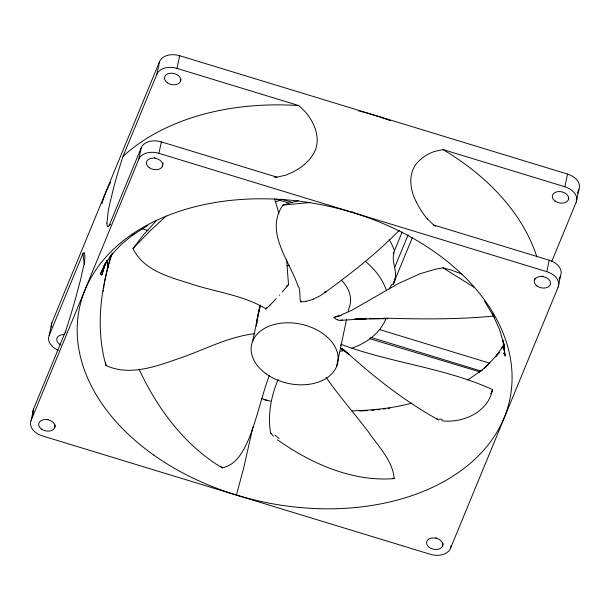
<?xml version="1.0" encoding="UTF-8"?>
<svg xmlns="http://www.w3.org/2000/svg" width="610" height="610" viewBox="0 0 610 610"><rect width="100%" height="100%" fill="white"/><g stroke="black" fill="none" stroke-linecap="round" stroke-linejoin="round"><path stroke-width="0.91" d="M504.134 350.247L504.142 344.81M256.962 323.62L257.115 321.783M257.237 320.471L257.443 318.641M103.258 291.283L103.403 290.162M257.572 317.596L257.839 315.767M103.7 287.935L104.028 285.709M503.845 349.019L504.142 347.151M104.203 284.596L104.562 282.377M257.961 314.989L258.381 312.656M104.752 281.271L107.482 268.095L111.058 255.155M258.48 312.137L259.479 307.791M427.435 218.937L433.573 224.945L549.236 260.241A16.508 11.361 12 0 1 560.59 275.636L558.158 287.081L450.416 548.489A16.508 11.361 12 0 1 430.325 554.292L42.448 435.929A16.508 11.361 12 0 1 31.095 420.534L33.527 409.089L65.659 331.138L68.564 322.072A88.053 8.006 -73 0 0 69.464 319.167A84.691 7.701 -73 0 0 76.319 295.644L80.528 279.761A59.429 5.406 -73 0 0 81.351 276.368C82.495 268.674 86.315 260.279 84.31 252.624A62.228 5.658 -73 0 0 84.195 252.578L82.998 253.463L49.143 335.607A16.508 11.361 12 0 0 58.209 350.171M49.143 335.607L51.842 322.919L159.584 61.511A16.508 11.361 12 0 1 179.675 55.708L567.552 174.071A16.508 11.361 12 0 1 578.905 189.466L576.206 202.154L551.714 261.576M54.679 427.732L55.243 425.086M31.095 420.534L138.836 159.118L141.268 147.681A16.508 11.361 12 0 1 161.36 141.878L277.024 177.174L285.228 175.283A88.053 63.371 22.4 0 0 287.623 174.407A84.691 60.947 22.4 0 0 304.428 164.38M106.902 223.085L108.473 209.398L113.742 187.308A59.528 5.414 -73 0 1 119.217 168.307A62.761 5.704 -73 0 1 120.01 165.737L123.037 156.335L156.892 74.199L159.584 61.511M138.836 159.118A16.508 11.361 12 0 1 158.928 153.323L161.36 141.878M156.892 74.199A16.508 11.361 12 0 1 176.984 68.396L179.675 55.708M162.42 166.316L163.175 162.801M180.476 81.397L180.857 79.582M252.692 341.013L260.325 305.32M252.959 427.008L243.55 468.533L236.421 495.015M336.56 366.602L346.632 319.19M348.219 311.756L349.004 308.035A44.027 30.302 12 0 0 341.6 280.356M442.555 546.087L443.112 543.449M450.416 548.489L450.973 545.851M534.573 279.883L534.947 278.122M558.158 287.081A16.508 11.361 12 0 0 546.804 271.686L549.236 260.241M576.206 202.154A16.508 11.361 12 0 0 564.852 186.759L567.552 174.071M568.345 199.752L568.733 197.945M341.295 343.537L341.371 344.437C390.629 363.011 444.4 367.594 492.445 389.569C488.358 412.223 462.891 423.34 441.785 420.801M394.098 252.845C390.575 261.736 399.695 274.744 393.145 284.26L393.595 282.979M395.082 277.977L394.388 280.493M259.547 307.531L260.188 305.259M492.445 389.569L491.95 391.094M260.218 305.702L257.016 319.396A28.167 12.772 -80.7 0 0 256.2 326.075M105.423 262.979L101.763 275.186L105.644 263.215M394.197 281.118L393.801 282.361M504.081 345.039L503.204 347.761L504.279 345.229M112.194 253.432C100.299 289.186 95.556 328.813 105.972 365.489C130.387 376.751 157.555 365.779 181.208 357.712C205.524 349.225 228.948 336.537 254.85 333.708M269.323 375.493C261.85 395.554 257.512 416.638 249.734 436.592C244.419 449.387 237.221 464.812 222.223 467.878C184.655 445.46 157.205 408.448 139.065 369.157M278.076 379.656C271.031 396.363 267.538 414.945 270.611 432.978L273.41 436.203M491.835 391.368L491.332 392.543M108.031 226.44L109.144 225.631L141.268 147.681M394.762 267.249L408.12 234.835M393.145 284.26L412.505 237.282M577.457 192.989L578.905 189.466M559.149 279.144L560.59 275.636M393.259 253.615L402.226 231.899M103.761 266.623L100.284 274.294L107.375 260.241L103.929 265.716L112.827 253.119M503.563 344.978L501.9 348.264L503.837 345.252M491.042 393.153L490.722 393.763M266.478 307.798L265.937 308.797C244.015 295.614 217.961 292.365 193.866 284.817C171.806 277.504 143.884 271.58 133.01 248.529L143.38 234.934L156.023 220.995M298.229 200.614L282.979 205.074C264.252 231.648 289.643 260.836 298.061 286.235C300.76 286.677 299.35 304.436 301.134 301.035M503.723 345.207L495.907 356.255L499.498 352.336L484.393 368.493M286.601 259.288L288.507 284.687L282.178 292.015M279.616 294.904L279.266 295.293M109.823 256.619L121.543 244.16L134.574 233.485M479.597 371.803L369.79 338.71M399.329 230.191C377.11 253.196 351.711 272.845 326.03 291.801L319.777 295.98L313.639 299.014M270.146 304.893L270.337 304.703A28.167 4.201 -45.6 0 0 276.261 298.603M133.01 248.529L150.7 230.26L166.202 216.085M483.181 368.92L487.642 365.146M482.807 369.256L480.413 371.223M304.481 164.418L309.583 159.378L313.098 154.543A59.429 42.769 22.4 0 0 314.501 151.928C320.906 138.828 314.89 123.502 306.25 112.987A62.228 44.782 22.4 0 0 305.442 112.004L298.862 105.591L176.984 68.396M370.567 337.292L480.825 370.979L482.609 369.904M480.825 370.979L479.33 372.1M479.864 371.604L467.908 379.916M286.372 286.166L288.507 284.687M487.771 365.054L488.274 364.711M132.019 235.506L147.879 225.418M342.37 319.945L341.051 320.311M411.971 403.058C392.451 408.364 372.169 410.316 352.008 410.873M326.091 377.361C339.145 396.065 354.135 413.305 368.036 431.369C377.994 446.04 392.543 460.123 394.22 478.591C352.435 481.976 311.115 463.638 277.603 439.825M462.54 274.393L451.758 270.177L442.944 267.843L434.961 269.3L419.588 273.898L397.888 283.825L352.138 310.094L339.953 315.545L333.967 317.543L336.857 316.201L341.264 315.637M324.253 292.045L326.03 291.801M343.895 349.812C372.512 375.79 402.981 400.091 436.813 418.963L437.576 418.872M310.048 202.55L282.979 205.074M493.391 316.094C457.027 319.632 420.412 319.16 383.934 318.13M564.852 186.759L442.974 149.564L434.442 151.493A62.761 45.163 22.4 0 0 432.337 152.286A59.528 42.845 22.4 0 0 419.131 160.811C407.427 171.471 409.562 189.481 416.424 202.185M340.365 320.372L364.833 318.809L354.12 319.312L380.312 318.626L369.119 318.58L387.411 318.672M355.081 319.114L366.778 318.809M381.677 318.618L387.769 318.679M392.642 478.194L394.22 478.591M158.928 153.323L546.804 271.686M281.271 199.119L292.213 202.459M489.868 363.232L379.473 329.537M264.252 399.672L266.989 400.503M142.199 228.704L148.108 230.656M276.116 199.119L288.721 203.023M438.819 420.115L436.813 418.963M270.611 432.978L271.625 433.565M474.26 287.363L442.944 267.843M341.043 348.569L344.383 350.841L340.532 348.203L343.834 350.491M349.095 354.654L341.836 348.638L348.714 354.379M220.53 466.223L222.223 467.878M484.553 301.271L494.199 317.108M492.224 313.311L499.453 329.301L504.302 345.496L502.792 340.121L505.187 356.118L504.257 349.66M352.527 211.861L352.832 212.593M274.698 198.814L278.93 213.492M105.972 365.489L105.499 362.561M107.154 260.226L108.26 267.63M107.185 260.539L107.886 265.22M306.38 301.264A16.188 7.854 1.7 0 1 300.402 301.813M313.616 298.999A28.167 13.893 2 0 1 306.601 301.18M337.429 319.831A16.188 5.116 54.5 0 1 334.028 317.757M341.02 320.265A28.167 9.013 55.1 0 1 337.543 319.853M341.348 344.238A16.188 3.912 -88.1 0 1 340.677 345.55M442.425 419.192A68.694 33.321 -59.4 0 1 439.261 419.123M279.106 438.498A68.694 55.419 3 0 1 274.904 435.098M270.146 305.069A16.188 2.249 -45.5 0 1 265.716 309.163M392.154 284.069A82.541 56.821 12 0 1 389.073 288.934M275.034 201.811A82.541 56.821 12 0 1 280.844 200.339M389.081 239.608A82.541 56.821 12 0 1 394.601 251.106M385.695 319.228A82.541 56.821 12 0 1 351.894 348.18M344.162 350.498A82.541 56.821 12 0 1 340.578 351.314M365.298 261.347A82.541 56.821 12 0 1 386.328 290.23M504.676 352.222A219.913 151.379 12 0 1 503.418 353.625M389.935 408.204A219.913 151.379 12 0 1 388.051 408.471M385.322 408.845A219.913 151.379 12 0 1 383.53 409.066M379.923 409.485A219.913 151.379 12 0 1 377.209 409.767M374.487 410.027A219.913 151.379 12 0 1 371.749 410.263M367.189 410.583A219.913 151.379 12 0 1 359.831 410.957M270.627 401.144A219.913 151.379 12 0 1 261.644 398.688M101.954 203.671A219.913 151.379 12 0 1 110.547 182.443M358.322 110.784A219.913 151.379 12 0 1 390.415 120.688M51.331 327.12A16.508 11.361 12 0 1 51.842 322.919M33.192 414.159A16.508 11.361 12 0 1 33.527 409.089M65.88 332.862A234.957 161.734 12 0 1 65.659 331.138M109.144 225.631A234.957 161.734 12 0 1 110.578 224.411M274.241 177.052A234.957 161.734 12 0 1 277.024 177.174M433.573 224.945A234.957 161.734 12 0 1 435.822 226.356M84.424 264.328A232.753 160.216 12 0 1 82.998 253.463M123.037 156.335A232.753 160.216 12 0 1 298.862 105.591M442.974 149.564A232.753 160.216 12 0 1 536.838 256.879M108.008 226.531A82.548 7.503 -73 0 1 106.933 222.993M427.366 218.967A82.548 59.406 22.4 0 1 416.508 202.177M287.058 265.83A44.027 30.302 12 0 1 289.209 265.335M436.402 537.898A8.258 5.681 12 0 1 435.814 537.776M60.771 344.924A8.258 5.681 12 0 1 56.936 338.199A8.258 5.681 12 0 1 64.401 334.615M48.533 419.535A8.258 5.681 12 0 1 47.938 419.413M542.969 276.223A8.258 5.681 12 0 1 542.397 276.048M155.1 157.86A8.258 5.681 12 0 1 154.521 157.685M153.773 455.083A219.974 151.425 12 0 0 508.534 404.796A219.974 151.425 12 0 0 221.567 201.536A219.974 151.425 12 0 0 153.773 455.083M41.427 429.059A8.258 5.681 12 0 0 54.816 427.336A8.258 5.681 12 0 0 44.21 419.596A8.258 5.681 12 0 0 41.427 429.059M149.175 167.643A8.258 5.681 12 0 0 162.565 165.928A8.258 5.681 12 0 0 151.951 158.188A8.258 5.681 12 0 0 149.175 167.643M537.044 286.006A8.258 5.681 12 0 0 550.433 284.29A8.258 5.681 12 0 0 539.819 276.551A8.258 5.681 12 0 0 537.044 286.006M429.303 547.414A8.258 5.681 12 0 0 442.692 545.698A8.258 5.681 12 0 0 432.078 537.959A8.258 5.681 12 0 0 429.303 547.414M265.884 373.671A44.027 30.302 12 0 0 337.299 364.505A44.027 30.302 12 0 0 280.699 323.239A44.027 30.302 12 0 0 265.884 373.671M555.092 201.079A8.258 5.681 12 0 0 568.482 199.363A8.258 5.681 12 0 0 557.875 191.624A8.258 5.681 12 0 0 555.092 201.079M167.224 82.716A8.258 5.681 12 0 0 180.613 81A8.258 5.681 12 0 0 169.999 73.261A8.258 5.681 12 0 0 167.224 82.716"/></g></svg>
